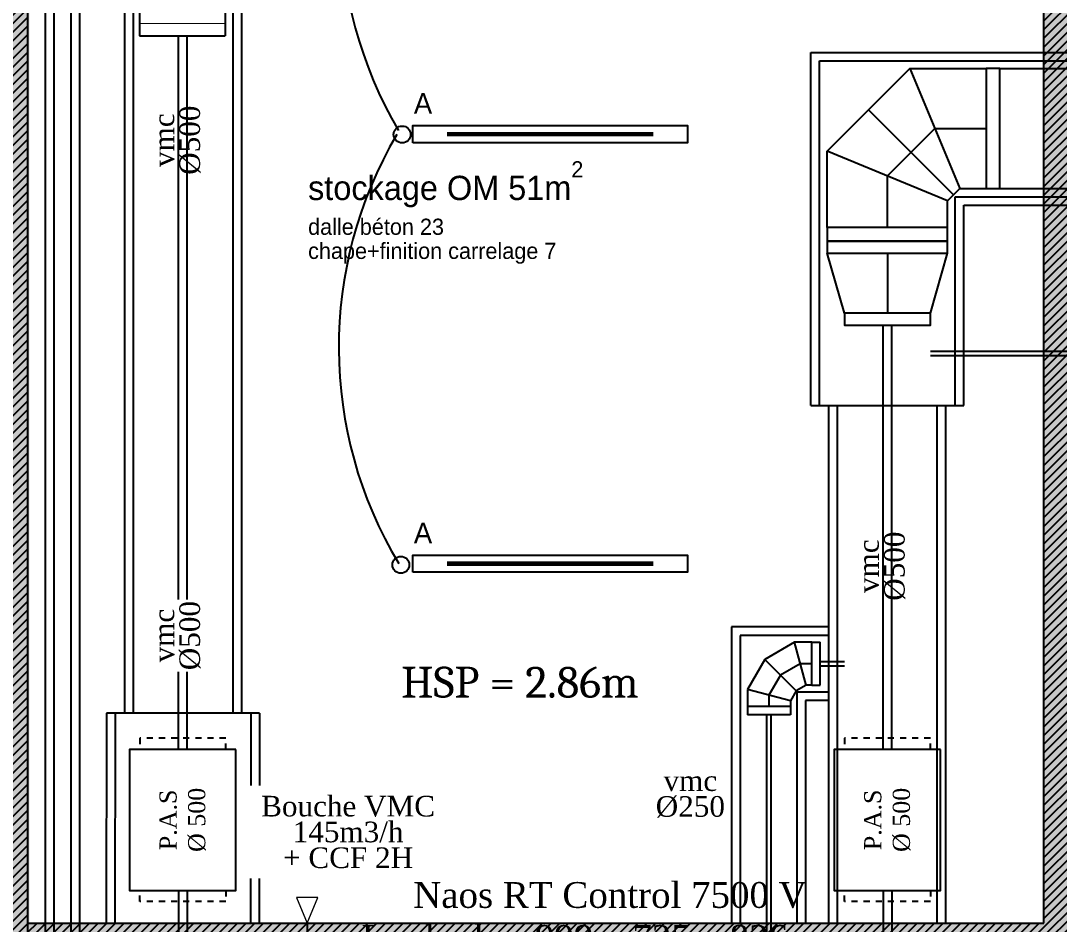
# Model space of a CAD drawing. Header units: centimetres. Extents: x 2811 to 13089, y 820 to 6224.
# Drawn here: x 8447 to 9052, y 2619 to 3145 of the extents above; entities that cross this region are included whole.
import ezdxf

# ---------------------------------------------------------------- set-up
doc = ezdxf.new("R2010")
doc.units = ezdxf.units.CM
doc.linetypes.add('prelem_vmc', pattern=[0.282222, 0.141111, -0.141111])
for name, color, linetype in [('01_poch_murs', 253, 'Continuous'), ('B GÈnÈral_Hatch', 252, 'Continuous'), ('B Général', 252, 'Continuous'), ('C ANNOTATIONS-prestations', 252, 'Continuous'), ('C ANNOTATIONS-texte', 252, 'Continuous'), ('prlm-VMC', 93, 'Continuous')]:
    doc.layers.add(name, color=color, linetype=linetype)
doc.layers.add('prlm-ELEC-CFO', color=1, linetype='Continuous', lineweight=25)
doc.layers.add('prlm-ZEROPLOT', color=254, linetype='Continuous', plot=False)
doc.styles.add('Eurostile', font='Eurosti.TTF')
doc.styles.add('prlm-elec-cfo', font='comic.ttf', dxfattribs={"height": 12})
doc.styles.add('prlm-mod', font='cambriaz.ttf', dxfattribs={"height": 18})
doc.styles.add('prlm-vmc', font='pala.ttf', dxfattribs={"height": 14})
pattern_1 = [(45, (0, 0), (2.4253472, -2.6458333), [])]

# ---------------------------------------------------------------- blocks, each defined once
blk = doc.blocks.new('xi.vmcd500')
at = {"layer": 'prlm-VMC', "color": 0, "linetype": 'ByBlock', "lineweight": -2, "insert": (0, 0), "char_height": 12, "width": 39.3872, "attachment_point": 2, "line_spacing_factor": 0.75, "style": 'prlm-vmc', "bg_fill": 3, "box_fill_scale": 1.1, "bg_fill_color": 256, "bg_fill_transparency": 0}
blk.add_mtext('vmc\\P%%C500', dxfattribs=at)
blk = doc.blocks.new('xi.t500-500')
at = {"layer": 'prlm-VMC'}
for p, q in [((-25, 0), (25, 0)), ((-25, -10), (-25, 0)), ((25, -10), (25, 0)), ((-44.3, -10), (-44.3, -60)), ((-44.3, -10), (-37.1, -10)), ((-37.1, -10), (-25, -10)), ((-24.5, -7.2), (24.5, -7.2)), ((25, -10), (37.1, -10)), ((37.1, -10), (44.3, -10)), ((44.3, -60), (44.3, -10)), ((-44.3, -60), (-37.1, -60)), ((-37.1, -60), (37.1, -60)), ((37.1, -60), (44.3, -60))]:
    blk.add_line(p, q, dxfattribs=at)
at = {"layer": 'prlm-VMC', "const_width": 0.5}
for points in [[(-37.1, -9.75), (-37.1, -60.25)], [(37.1, -9.75), (37.1, -60.25)]]:
    blk.add_lwpolyline(points, dxfattribs=at)
at = {"layer": 'prlm-VMC'}
blk.add_arc((0, 258.37), 269.53, 264.6779, 275.3221, dxfattribs=at)
blk = doc.blocks.new('xi.co765x415-90')
at = {"layer": 'prlm-VMC'}
for points in [[(-38.25, 8.64), (-38.25, 57.21), (14.36, 109.81), (62.93, 109.81)], [(14.36, 109.81), (46.04, 33.31)], [(62.93, 109.81), (62.93, 33.31), (71.56, 33.31), (71.56, 109.81), (62.93, 109.81)], [(42.15, 29.42), (-11.95, 83.51)], [(0, 8.64), (0, 41.36), (30.2, 71.56), (62.93, 71.56)], [(38.25, 25.52), (-38.25, 57.21)], [(38.25, 8.64), (38.25, 25.52), (46.04, 33.31), (62.93, 33.31)], [(-38.25, 0), (38.25, 0), (38.25, 8.64), (-38.25, 8.64), (-38.25, 0)]]:
    blk.add_lwpolyline(points, dxfattribs=at)
blk = doc.blocks.new('A$C62EA40CD')
at = {"layer": 'prlm-VMC'}
for points in [[(-35, 49), (-35, 49), (-35, 49), (-35, 42), (35, 42), (35, 49), (-35, 49)], [(-25, 7), (-35, 42)], [(0, 42), (0, 7), (-25, 7), (-25, 0), (25, 0), (25, 7), (0, 7)], [(25, 7), (35, 42)]]:
    blk.add_lwpolyline(points, dxfattribs=at)
blk = doc.blocks.new('xi.vmcd250')
at = {"layer": 'prlm-VMC', "color": 0, "linetype": 'ByBlock', "lineweight": -2, "insert": (0, 0), "char_height": 12, "width": 39.3872, "attachment_point": 2, "line_spacing_factor": 0.75, "style": 'prlm-vmc', "bg_fill": 3, "box_fill_scale": 1.1, "bg_fill_color": 256, "bg_fill_transparency": 0}
blk.add_mtext('vmc\\P%%C250', dxfattribs=at)
blk = doc.blocks.new('xi.c250-90')
at = {"layer": 'prlm-VMC'}
for p, q in [((14.95, 42.26), (-2.45, 32.21)), ((21.65, 17.26), (14.95, 42.26)), ((25, 42.26), (14.95, 42.26)), ((25, 42.26), (29.76, 42.26)), ((25, 17.26), (25, 42.26)), ((29.76, 17.26), (29.76, 42.26)), ((-2.45, 32.21), (-12.5, 14.81)), ((15.85, 13.91), (-2.45, 32.21)), ((18.3, 29.76), (6.7, 23.06)), ((25, 29.76), (18.3, 29.76)), ((6.7, 23.06), (0, 11.46)), ((12.5, 8.11), (-12.5, 14.81)), ((-12.5, 14.81), (-12.5, 4.76)), ((15.85, 13.91), (12.5, 8.11)), ((21.65, 17.26), (15.85, 13.91)), ((25, 17.26), (21.65, 17.26)), ((25, 17.26), (29.76, 17.26)), ((0, 11.46), (0, 4.76)), ((12.5, 8.11), (12.5, 4.76)), ((-12.5, 4.76), (-12.5, 0)), ((12.5, 4.76), (-12.5, 4.76)), ((12.5, 0), (-12.5, 0)), ((12.5, 4.76), (12.5, 0))]:
    blk.add_line(p, q, dxfattribs=at)
blk = doc.blocks.new('xi.be')
at = {"layer": 'prlm-VMC', "color": 0, "linetype": 'ByBlock', "lineweight": 5, "flags": 128}
blk.add_lwpolyline([(-6.17, -15), (6.17, -15), (0, 0)], close=True, dxfattribs=at)
at = {"layer": 'prlm-VMC', "color": 0, "linetype": 'ByBlock', "lineweight": 5}
blk.add_solid([(0, -1), (5.17, -14), (-5.17, -14), (0, -1)], dxfattribs=at)
blk = doc.blocks.new('xi.pas500')
at = {"layer": 'prlm-VMC', "color": 0}
blk.add_lwpolyline([(82, -31), (82, 31), (0, 31), (0, -31)], close=True, dxfattribs=at)
at = {"layer": 'prlm-ZEROPLOT', "linetype": 'prelem_vmc', "ltscale": 25}
for p, q in [((-6.5, -25), (-6.5, 25)), ((-6.5, 25), (0, 25)), ((88.5, 25), (82, 25)), ((88.5, -25), (88.5, 25)), ((0, -25), (-6.5, -25)), ((82, -25), (88.5, -25))]:
    blk.add_line(p, q, dxfattribs=at)
at = {"layer": 'prlm-VMC', "color": 0, "insert": (41, 0), "char_height": 10, "width": 75.07, "attachment_point": 5, "style": 'prlm-vmc'}
blk.add_mtext('P.A.S\\PØ 500', dxfattribs=at)
blk = doc.blocks.new('xi.lumA')
at = {"layer": 'prlm-ELEC-CFO', "color": 0, "linetype": 'ByBlock', "lineweight": -2, "ltscale": 50}
blk.add_lwpolyline([(-80, -5), (-80, 5), (80, 5), (80, -5)], close=True, dxfattribs=at)
at = {"layer": 'prlm-ELEC-CFO', "color": 0, "linetype": 'ByBlock', "lineweight": 5, "ltscale": 50, "const_width": 2.6}
blk.add_lwpolyline([(-60, 0), (60, 0), (60, 0)], dxfattribs=at)
blk = doc.blocks.new('xi.naos7500v')
at = {"layer": 'prlm-VMC', "color": 0, "insert": (7.52, 160.71), "char_height": 15, "width": 295.9953, "attachment_point": 5, "style": 'prlm-vmc'}
blk.add_mtext('Naos RT Control 7500 V\\PL x l x h = 999 x 725 x 836 mm', dxfattribs=at)

msp = doc.modelspace()

# ---------------------------------------------------------------- hatches: boundary and pattern name
at = {"layer": '01_poch_murs'}
h = msp.add_hatch(color=256, dxfattribs=at)
h.dxf.hatch_style = 1
edge = h.paths.add_edge_path()
edge.add_line((4843.31, 4714.635), (4843.31, 4696.635))
edge.add_line((4843.31, 4696.635), (4835.31, 4696.635))
edge.add_line((4835.31, 4696.635), (4835.31, 4348.672))
edge.add_line((4835.31, 4348.672), (5000.316, 4348.672))
edge.add_line((5000.316, 4348.672), (5000.318, 4586.635))
edge.add_line((5000.318, 4586.635), (5020.318, 4586.635))
edge.add_line((5020.318, 4586.635), (5020.316, 4348.672))
edge.add_line((5020.316, 4348.672), (5075.31, 4348.672))
edge.add_line((5075.31, 4348.672), (5075.31, 4330.672))
edge.add_line((5075.31, 4330.672), (5020.316, 4330.672))
edge.add_line((5020.316, 4330.672), (5020.312, 3889.654))
edge.add_line((5020.312, 3889.654), (4935.311, 3889.654))
edge.add_line((4935.311, 3889.654), (4935.311, 3141.635))
edge.add_line((4935.311, 3141.635), (5000.31, 3141.635))
edge.add_line((5000.31, 3141.635), (5000.31, 3779.654))
edge.add_line((5000.31, 3779.654), (5020.31, 3779.654))
edge.add_line((5020.31, 3779.654), (5020.31, 3276.635))
edge.add_line((5020.31, 3276.635), (5608.31, 3276.635))
edge.add_line((5608.31, 3276.635), (5608.31, 3699.635))
edge.add_line((5608.31, 3699.635), (5633.31, 3699.635))
edge.add_line((5633.31, 3699.635), (5633.31, 3276.635))
edge.add_line((5633.31, 3276.635), (6188.31, 3276.633))
edge.add_line((6188.31, 3276.633), (6188.31, 3779.633))
edge.add_line((6188.31, 3779.633), (6210.31, 3779.633))
edge.add_line((6210.31, 3779.633), (6210.31, 3779.633))
edge.add_line((6210.31, 3779.633), (6230.31, 3779.633))
edge.add_line((6230.31, 3779.633), (6230.31, 3276.633))
edge.add_line((6230.31, 3276.633), (6786.31, 3276.635))
edge.add_line((6786.31, 3276.635), (6786.31, 3779.654))
edge.add_line((6786.31, 3779.654), (6806.31, 3779.655))
edge.add_line((6806.31, 3779.655), (6806.31, 3276.635))
edge.add_line((6806.31, 3276.635), (7056.31, 3276.635))
edge.add_line((7056.31, 3276.635), (7056.31, 3829.635))
edge.add_line((7056.31, 3829.635), (7222.31, 3829.635))
edge.add_line((7222.31, 3829.635), (7222.31, 3809.635))
edge.add_line((7222.31, 3809.635), (7074.31, 3809.635))
edge.add_line((7074.31, 3809.635), (7075.576, 3280.885))
edge.add_arc((7078.826, 3280.885), 3.25, 0, 180, ccw=False)
edge.add_arc((7078.826, 3280.885), 3.25, -90, 0, ccw=False)
edge.add_line((7078.826, 3277.635), (7332.31, 3276.635))
edge.add_line((7332.31, 3276.635), (7332.31, 3809.635))
edge.add_line((7332.31, 3809.635), (7324.31, 3809.635))
edge.add_line((7324.31, 3809.635), (7324.31, 3829.635))
edge.add_line((7324.31, 3829.635), (7352.31, 3829.635))
edge.add_line((7352.31, 3829.635), (7352.31, 3276.635))
edge.add_line((7352.31, 3276.635), (7612.31, 3276.635))
edge.add_line((7612.31, 3276.635), (7612.31, 3779.62))
edge.add_line((7612.31, 3779.62), (7632.31, 3779.62))
edge.add_line((7632.31, 3779.62), (7632.31, 3276.635))
edge.add_line((7632.31, 3276.635), (8147.31, 3276.635))
edge.add_line((8147.31, 3276.635), (8147.31, 3779.62))
edge.add_line((8147.31, 3779.62), (8167.31, 3779.62))
edge.add_line((8167.31, 3779.62), (8167.31, 3276.635))
edge.add_line((8167.31, 3276.635), (8427.31, 3276.635))
edge.add_line((8427.31, 3276.635), (8427.31, 3779.582))
edge.add_line((8427.31, 3779.582), (8452.31, 3779.582))
edge.add_line((8452.31, 3779.582), (8452.372, 2619.625))
edge.add_line((8452.372, 2619.625), (9042.891, 2619.625))
edge.add_line((9042.891, 2619.625), (9042.829, 3334.646))
edge.add_line((9042.829, 3334.646), (9060.829, 3334.646))
edge.add_line((9060.829, 3334.646), (9060.829, 2947.635))
edge.add_line((9060.829, 2947.635), (9276.816, 2947.635))
edge.add_line((9276.816, 2947.635), (9276.816, 2927.635))
edge.add_line((9276.816, 2927.635), (9060.829, 2927.635))
edge.add_line((9060.829, 2927.635), (9060.829, 2474.635))
edge.add_line((9060.829, 2474.635), (9585.792, 2474.635))
edge.add_line((9585.792, 2474.635), (9585.792, 2584.64))
edge.add_line((9585.792, 2584.64), (9605.792, 2584.64))
edge.add_line((9605.792, 2584.64), (9605.792, 2454.635))
edge.add_line((9605.792, 2454.635), (9042.829, 2454.635))
edge.add_line((9042.829, 2454.635), (9042.891, 2599.625))
edge.add_line((9042.891, 2599.625), (8452.372, 2599.625))
edge.add_line((8452.372, 2599.625), (8452.31, 2349.635))
edge.add_line((8452.31, 2349.635), (9810.829, 2349.635))
edge.add_line((9810.829, 2349.635), (9810.829, 2324.635))
edge.add_line((9810.829, 2324.635), (8427.31, 2324.635))
edge.add_line((8427.31, 2324.635), (8427.31, 3181.635))
edge.add_line((8427.31, 3181.635), (8427.31, 3251.635))
edge.add_line((8427.31, 3251.635), (7074.31, 3251.635))
edge.add_line((7074.31, 3251.635), (6969.311, 3251.635))
edge.add_line((6969.311, 3251.635), (6208.31, 3251.633))
edge.add_line((6208.31, 3251.633), (6208.31, 3251.633))
edge.add_line((6208.31, 3251.633), (5020.307, 3251.635))
edge.add_line((5020.307, 3251.635), (5020.306, 3121.635))
edge.add_line((5020.306, 3121.635), (4915.311, 3121.635))
edge.add_line((4915.311, 3121.635), (4915.311, 3909.654))
edge.add_line((4915.311, 3909.654), (5000.312, 3909.654))
edge.add_line((5000.312, 3909.654), (5000.316, 4330.672))
edge.add_line((5000.316, 4330.672), (4815.31, 4330.672))
edge.add_line((4815.31, 4330.672), (4815.31, 4909.635))
edge.add_line((4815.31, 4909.635), (5487.241, 4909.634))
edge.add_line((5487.241, 4909.634), (5488.653, 4884.635))
edge.add_line((5488.653, 4884.635), (5608.31, 4884.635))
edge.add_line((5608.31, 4884.635), (5608.31, 4459.637))
edge.add_line((5608.31, 4459.637), (5633.294, 4459.389))
edge.add_line((5633.294, 4459.389), (5633.324, 4459.389))
edge.add_line((5633.324, 4459.389), (5608.339, 4459.637))
edge.add_line((5608.339, 4459.637), (5608.31, 4884.635))
edge.add_line((5608.31, 4884.635), (5203.31, 4884.635))
edge.add_line((5203.31, 4884.635), (5203.31, 4330.672))
edge.add_line((5203.31, 4330.672), (5203.31, 4330.672))
edge.add_line((5203.31, 4330.672), (5203.368, 4459.636))
edge.add_line((5203.368, 4459.636), (5185.368, 4459.636))
edge.add_line((5185.368, 4459.636), (5185.31, 4696.635))
edge.add_line((5185.31, 4696.635), (5020.318, 4696.635))
edge.add_line((5020.318, 4696.635), (5020.318, 4688.635))
edge.add_line((5020.318, 4688.635), (5000.318, 4688.635))
edge.add_line((5000.318, 4688.635), (5000.318, 4696.635))
edge.add_line((5000.318, 4696.635), (4945.31, 4696.635))
edge.add_line((4945.31, 4696.635), (4945.31, 4714.635))
edge.add_line((4945.31, 4714.635), (5185.31, 4714.635))
edge.add_line((5185.31, 4714.635), (5185.31, 4884.635))
edge.add_line((5185.31, 4884.635), (4835.31, 4884.635))
edge.add_line((4835.31, 4884.635), (4835.31, 4714.635))
edge.add_line((4835.31, 4714.635), (4843.31, 4714.635))
at = {"layer": 'B GÈnÈral_Hatch', "linetype": 'Continuous'}
h = msp.add_hatch(dxfattribs=at)
h.set_pattern_fill('50_BETON', color=256, style=0, pattern_type=2)
h.set_pattern_definition(pattern_1)
h.paths.add_polyline_path([(8451.484, 3759.336), (8426.484, 3779.336), (8426.484, 2324.491), (8451.484, 2349.491)])
h = msp.add_hatch(dxfattribs=at)
h.set_pattern_fill('50_BETON', color=256, style=0, pattern_type=2)
h.set_pattern_definition(pattern_1)
h.paths.add_polyline_path([(9042.694, 3337.6), (9042.694, 2450.1), (9060.694, 2470.1), (9060.694, 3337.6)])
h = msp.add_hatch(dxfattribs=at)
h.set_pattern_fill('50_BETON', color=256, style=0, pattern_type=2)
h.set_pattern_definition(pattern_1)
h.paths.add_polyline_path([(9042.694, 2599.876), (9042.694, 2619.876), (8451.484, 2619.876), (8451.484, 2599.876)])

# ---------------------------------------------------------------- linework, layer by layer
at = {"layer": 'B Général', "linetype": 'Continuous'}
for p, q in [((8507.731, 3875.65), (8507.731, 2742.044)), ((8512.731, 3870.65), (8512.731, 2742.044)), ((8570.731, 3812.65), (8570.731, 2742.044)), ((8575.731, 3807.65), (8575.731, 2742.044)), ((8461.484, 3778.403), (8461.484, 2346.991)), ((8466.484, 3778.499), (8466.484, 2346.991)), ((8476.484, 3778.692), (8476.484, 2346.991)), ((8481.484, 3778.789), (8481.484, 2346.991)), ((8451.484, 2349.491), (8451.484, 3759.336)), ((9042.694, 2619.876), (9042.694, 3337.6)), ((8907.179, 2921.138), (8907.179, 3126.579)), ((8907.179, 3126.579), (9479.879, 3126.579)), ((8912.179, 2921.138), (8912.179, 3121.579)), ((8912.179, 3121.579), (9484.879, 3121.579)), ((8991.179, 2921.138), (8991.179, 3042.579)), ((8991.179, 3042.579), (9563.879, 3042.579)), ((8996.179, 2921.138), (8996.179, 3037.579)), ((8996.179, 3037.579), (9568.879, 3037.579)), ((8907.179, 2921.138), (8912.179, 2921.138)), ((8912.179, 2921.138), (8991.179, 2921.138)), ((8917.679, 2619.876), (8917.679, 2921.138)), ((8917.679, 2921.138), (8922.679, 2921.138)), ((8922.679, 2619.876), (8922.679, 2921.138)), ((8922.679, 2921.138), (8980.679, 2921.138)), ((8980.679, 2619.876), (8980.679, 2921.138)), ((8980.679, 2921.138), (8985.679, 2921.138)), ((8985.679, 2619.876), (8985.679, 2921.138)), ((8991.179, 2921.138), (8996.179, 2921.138)), ((8917.679, 2792.357), (8861.009, 2792.357)), ((8861.009, 2792.357), (8861.009, 2619.876)), ((8917.679, 2787.357), (8917.679, 2792.357)), ((8917.679, 2787.357), (8866.009, 2787.357)), ((8866.009, 2787.357), (8866.009, 2619.876)), ((8917.679, 2754.357), (8917.679, 2787.357)), ((8917.679, 2754.357), (8899.009, 2754.357)), ((8899.009, 2754.357), (8899.009, 2619.876)), ((8917.679, 2749.357), (8917.679, 2754.357)), ((8917.679, 2749.357), (8904.009, 2749.357)), ((8904.009, 2749.357), (8904.009, 2619.876)), ((8497.231, 2742.105), (8497.065, 2619.936)), ((8502.231, 2742.098), (8497.231, 2742.105)), ((8502.231, 2742.098), (8502.065, 2619.93)), ((8581.231, 2741.991), (8502.231, 2742.098)), ((8512.731, 2742.044), (8507.731, 2742.044)), ((8570.731, 2742.044), (8512.731, 2742.044)), ((8575.731, 2742.044), (8570.731, 2742.044)), ((8581.231, 2741.991), (8581.065, 2619.822)), ((8586.231, 2741.984), (8581.231, 2741.991)), ((8586.231, 2741.984), (8586.065, 2619.815)), ((8451.484, 2619.876), (9042.694, 2619.876))]:
    msp.add_line(p, q, dxfattribs=at)
at = {"layer": 'B Général', "linetype": 'Continuous', "lineweight": 18}
for p, q in [((8451.484, 2349.491), (8451.484, 3759.336)), ((9042.694, 2619.876), (9042.694, 3337.6)), ((8451.484, 2619.876), (9042.694, 2619.876))]:
    msp.add_line(p, q, dxfattribs=at)
at = {"layer": 'prlm-ELEC-CFO', "ltscale": 25}
for centre in [(8669.236, 3078.829), (8668.525, 2828.401)]:
    msp.add_circle(centre, 4.907, dxfattribs=at)
at = {"layer": 'prlm-ELEC-CFO', "lineweight": 25}
for centre, radius, start, end in [((8879.362, 3205.447), 246.009, 150.30845, 210.348799), ((8876.464, 2954.869), 244.088, 149.511129, 211.014994)]:
    msp.add_arc(centre, radius, start, end, dxfattribs=at)
at = {"layer": 'prlm-VMC'}
for p, q in [((9017.163, 3117.292), (9458.895, 3117.292)), ((9017.163, 3047.292), (9458.895, 3047.292))]:
    msp.add_line(p, q, dxfattribs=at)
at = {"layer": 'prlm-VMC', "ltscale": 25}
for p, q in [((9499.64, 2952.45), (8976.679, 2952.45)), ((9499.64, 2949.95), (8976.679, 2949.95)), ((8912.474, 2772.107), (8926.679, 2772.107)), ((8912.474, 2769.607), (8926.679, 2769.607)), ((8881.462, 2487.272), (8881.462, 2741.095)), ((8883.962, 2487.272), (8883.962, 2741.095)), ((8539.065, 2638.977), (8539.065, 2592.372)), ((8544.065, 2638.977), (8544.065, 2592.372)), ((8949.179, 2638.977), (8949.179, 2592.372)), ((8954.179, 2638.977), (8954.179, 2592.372))]:
    msp.add_line(p, q, dxfattribs=at)
at = {"layer": 'prlm-VMC'}
msp.add_lwpolyline([(8613.979, 2619.876), (8613.979, 2557.849)], dxfattribs=at)

# ---------------------------------------------------------------- block references
at = {"layer": 'prlm-ELEC-CFO'}
for p in [(8755.4, 3079.03), (8755.4, 2829.03)]:
    msp.add_blockref('xi.lumA', p, dxfattribs=at)
at = {"layer": 'prlm-VMC'}
for name, p, rotation in [('xi.t500-500', (8576.315, 3180.514), 270), ('xi.pas500', (8951.679, 2638.977), 90), ('xi.be', (8613.979, 2619.876), 180)]:
    msp.add_blockref(name, p, dxfattribs=dict(at, rotation=rotation))
at = {"layer": 'prlm-VMC', "xscale": 0.9150326795471847, "yscale": 0.9150326795471847, "zscale": 0.9150326795471847}
msp.add_blockref('xi.co765x415-90', (8951.679, 3016.808), dxfattribs=at)
at = {"layer": 'prlm-VMC', "ltscale": 25}
msp.add_blockref('A$C62EA40CD', (8951.679, 2967.808), dxfattribs=at)
at = {"layer": 'prlm-VMC'}
msp.add_blockref('xi.c250-90', (8882.712, 2741.095), dxfattribs=at)

# ---------------------------------------------------------------- texts
at = {"layer": 'C ANNOTATIONS-prestations', "insert": (8614.538, 3029.817), "char_height": 9.412, "width": 185.35123, "attachment_point": 1, "line_spacing_factor": 0.894142, "style": 'Eurostile'}
msp.add_mtext('dalle béton 23\\Pchape+finition carrelage 7', dxfattribs=at)
at = {"layer": 'C ANNOTATIONS-texte', "insert": (8614.538, 3063.235), "char_height": 14.118, "width": 185.35123, "attachment_point": 1, "line_spacing_factor": 0.894142, "style": 'Eurostile'}
msp.add_mtext('stockage OM 51m{\\H0.6667x;\\S2^ ;}', dxfattribs=at)
at = {"layer": 'prlm-ZEROPLOT', "insert": (8668.699, 2769.093), "char_height": 18, "attachment_point": 1, "style": 'prlm-mod'}
msp.add_mtext_dynamic_manual_height_columns('HSP = 2.86m', width=153.51053, gutter_width=75, heights=[0], dxfattribs=at)

# ---------------------------------------------------------------- next in the draw order: block references
at = {"layer": 'prlm-VMC', "ltscale": 25, "rotation": 90}
for p in [(8524.602, 3075.464), (8934.716, 2827.6)]:
    msp.add_blockref('xi.vmcd500', p, dxfattribs=at)
at = {"layer": 'prlm-VMC'}
msp.add_blockref('xi.vmcd250', (8837.003, 2708.797), dxfattribs=at)

# ---------------------------------------------------------------- next in the draw order: texts
at = {"layer": 'prlm-ELEC-CFO', "lineweight": 20, "char_height": 12, "attachment_point": 2, "line_spacing_factor": 0.8, "style": 'prlm-elec-cfo', "bg_fill": 3, "box_fill_scale": 0.95, "bg_fill_color": 256, "bg_fill_transparency": 0}
for insert in [(8681.418, 3102.884), (8681.418, 2852.884)]:
    msp.add_mtext('A', dxfattribs=dict(at, insert=insert))
at = {"layer": 'prlm-VMC', "insert": (8637.818, 2693.97), "char_height": 12, "width": 129.71753, "attachment_point": 2, "line_spacing_factor": 0.75, "style": 'prlm-vmc', "bg_fill": 2}
msp.add_mtext('Bouche VMC 145m3/h\\P+ CCF 2H', dxfattribs=at)

# ---------------------------------------------------------------- next in the draw order: linework, layer by layer
at = {"layer": 'prlm-VMC', "ltscale": 25}
for p, q in [((8539.065, 2720.977), (8539.065, 3136.214)), ((8544.065, 2720.977), (8544.065, 3136.214)), ((8949.179, 2720.977), (8949.179, 2967.808)), ((8954.179, 2720.977), (8954.179, 2967.808))]:
    msp.add_line(p, q, dxfattribs=at)

# ---------------------------------------------------------------- next in the draw order: block references
at = {"layer": 'prlm-VMC', "rotation": 90}
msp.add_blockref('xi.pas500', (8541.565, 2638.977), dxfattribs=at)
at = {"layer": 'prlm-VMC'}
msp.add_blockref('xi.naos7500v', (8782.707, 2462.949), dxfattribs=at)

# ---------------------------------------------------------------- next in the draw order: block references
at = {"layer": 'prlm-VMC', "ltscale": 25, "rotation": 90}
msp.add_blockref('xi.vmcd500', (8524.602, 2787.2), dxfattribs=at)

doc.saveas('drawing.dxf')
